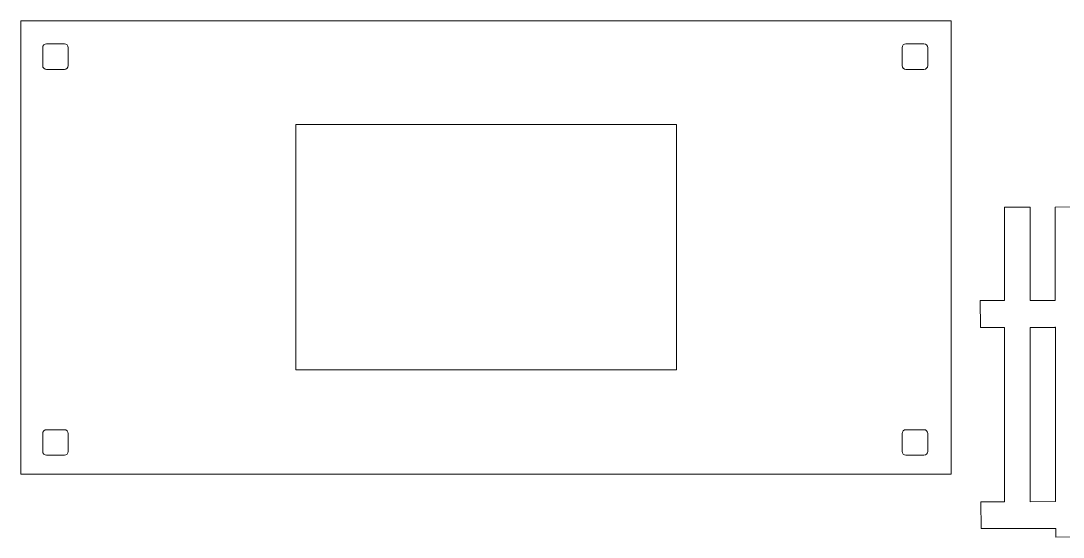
# Model space of a CAD drawing. Header units: centimetres. Extents: x -13.7 to 13.7, y -19.1 to 19.1.
# Drawn here: x -13.58 to -1.96, y 1.9 to 7.66 of the extents above; entities that cross this region are included whole.
import ezdxf

# ---------------------------------------------------------------- set-up
doc = ezdxf.new("R2010")
doc.units = ezdxf.units.CM
doc.header["$MEASUREMENT"] = 0
doc.layers.add('layer 1', color=7, linetype='Continuous')

msp = doc.modelspace()

# ---------------------------------------------------------------- linework, layer by layer
at = {"layer": 'layer 1', "color": 1, "lineweight": 9}
for points, knots in [([(-13.58053, 7.66186), (-13.58053, 7.66186), (-3.21132, 7.66186), (-3.21132, 7.66186), (-3.21132, 7.66186), (-3.21132, 7.66186), (-3.21132, 2.60604), (-3.21132, 2.60604), (-3.21132, 2.60604), (-3.21132, 2.60604), (-13.58053, 2.60604), (-13.58053, 2.60604), (-13.58053, 2.60604), (-13.58053, 2.60604), (-13.58053, 7.66186), (-13.58053, 7.66186)], [0, 0, 0, 0, 0.2, 0.2, 0.2, 0.2, 0.4, 0.4, 0.4, 0.4, 0.6, 0.6, 0.6, 0.6, 1, 1, 1, 1]), ([(-13.09487, 7.40515), (-13.09487, 7.40515), (-13.29446, 7.40515), (-13.29446, 7.40515), (-13.29446, 7.40515), (-13.31812, 7.40515), (-13.33707, 7.38612), (-13.33707, 7.36252), (-13.33707, 7.36252), (-13.33707, 7.36252), (-13.33707, 7.16293), (-13.33707, 7.16293), (-13.33707, 7.16293), (-13.33707, 7.13925), (-13.31812, 7.12021), (-13.29446, 7.12021), (-13.29446, 7.12021), (-13.29446, 7.12021), (-13.09487, 7.12021), (-13.09487, 7.12021), (-13.09487, 7.12021), (-13.07119, 7.12021), (-13.05215, 7.13925), (-13.05215, 7.16293), (-13.05215, 7.16293), (-13.05215, 7.16293), (-13.05215, 7.36252), (-13.05215, 7.36252), (-13.05215, 7.36252), (-13.05215, 7.38612), (-13.07119, 7.40515), (-13.09487, 7.40515)], [0, 0, 0, 0, 0.11111111, 0.11111111, 0.11111111, 0.11111111, 0.22222222, 0.22222222, 0.22222222, 0.22222222, 0.33333333, 0.33333333, 0.33333333, 0.33333333, 0.44444444, 0.44444444, 0.44444444, 0.44444444, 0.55555556, 0.55555556, 0.55555556, 0.55555556, 0.66666667, 0.66666667, 0.66666667, 0.66666667, 0.77777778, 0.77777778, 0.77777778, 0.77777778, 1, 1, 1, 1]), ([(-3.51472, 7.40515), (-3.51472, 7.40515), (-3.71431, 7.40515), (-3.71431, 7.40515), (-3.71431, 7.40515), (-3.73799, 7.40515), (-3.75703, 7.38612), (-3.75703, 7.36252), (-3.75703, 7.36252), (-3.75703, 7.36252), (-3.75703, 7.16293), (-3.75703, 7.16293), (-3.75703, 7.16293), (-3.75703, 7.13925), (-3.73799, 7.12021), (-3.71431, 7.12021), (-3.71431, 7.12021), (-3.71431, 7.12021), (-3.51472, 7.12021), (-3.51472, 7.12021), (-3.51472, 7.12021), (-3.49112, 7.12021), (-3.472, 7.13925), (-3.472, 7.16293), (-3.472, 7.16293), (-3.472, 7.16293), (-3.472, 7.36252), (-3.472, 7.36252), (-3.472, 7.36252), (-3.472, 7.38612), (-3.49112, 7.40515), (-3.51472, 7.40515)], [0, 0, 0, 0, 0.11111111, 0.11111111, 0.11111111, 0.11111111, 0.22222222, 0.22222222, 0.22222222, 0.22222222, 0.33333333, 0.33333333, 0.33333333, 0.33333333, 0.44444444, 0.44444444, 0.44444444, 0.44444444, 0.55555556, 0.55555556, 0.55555556, 0.55555556, 0.66666667, 0.66666667, 0.66666667, 0.66666667, 0.77777778, 0.77777778, 0.77777778, 0.77777778, 1, 1, 1, 1]), ([(-10.51619, 6.50608), (-10.51619, 6.50608), (-6.2724, 6.50608), (-6.2724, 6.50608), (-6.2724, 6.50608), (-6.2724, 6.50608), (-6.2724, 3.77062), (-6.2724, 3.77062), (-6.2724, 3.77062), (-6.2724, 3.77062), (-10.51619, 3.77062), (-10.51619, 3.77062), (-10.51619, 3.77062), (-10.51619, 3.77062), (-10.51619, 6.50608), (-10.51619, 6.50608)], [0, 0, 0, 0, 0.2, 0.2, 0.2, 0.2, 0.4, 0.4, 0.4, 0.4, 0.6, 0.6, 0.6, 0.6, 1, 1, 1, 1]), ([(3.72305, 1.99866), (3.72305, 1.99866), (3.72305, 2.29856), (3.72305, 2.29856), (3.72305, 2.29856), (3.72305, 2.29856), (3.45309, 2.29856), (3.45309, 2.29856), (3.45309, 2.29856), (3.45309, 2.29856), (3.45309, 4.24194), (3.45309, 4.24194), (3.45309, 4.24194), (3.45309, 4.24194), (3.72305, 4.24194), (3.72305, 4.24194), (3.72305, 4.24194), (3.72305, 4.24194), (3.72305, 4.54187), (3.72305, 4.54187), (3.72305, 4.54187), (3.72305, 4.54187), (3.45309, 4.54187), (3.45309, 4.54187), (3.45309, 4.54187), (3.45309, 4.54187), (3.45309, 5.5856), (3.45309, 5.5856), (3.45309, 5.5856), (3.45309, 5.5856), (3.16814, 5.5856), (3.16814, 5.5856), (3.16814, 5.5856), (3.16814, 5.5856), (3.16814, 4.54187), (3.16814, 4.54187), (3.16814, 4.54187), (3.16814, 4.54187), (2.88678, 4.54187), (2.88678, 4.54187), (2.88678, 4.54187), (2.88678, 4.54187), (2.88507, 5.59358), (2.88507, 5.59358), (2.88507, 5.59358), (2.88507, 5.59358), (-2.05121, 5.5856), (-2.05121, 5.5856), (-2.05121, 5.5856), (-2.05121, 5.5856), (-2.04949, 4.54357), (-2.04949, 4.54357), (-2.04949, 4.54357), (-2.05129, 4.54366), (-2.05283, 4.5438), (-2.0547, 4.54397), (-2.0547, 4.54397), (-2.0547, 4.54397), (-2.33077, 4.54366), (-2.33077, 4.54366), (-2.33077, 4.54366), (-2.33077, 4.54366), (-2.33077, 5.5856), (-2.33077, 5.5856), (-2.33077, 5.5856), (-2.33077, 5.5856), (-2.6158, 5.5856), (-2.6158, 5.5856), (-2.6158, 5.5856), (-2.6158, 5.5856), (-2.6158, 4.54333), (-2.6158, 4.54333), (-2.6158, 4.54333), (-2.6158, 4.54333), (-2.88577, 4.54308), (-2.88577, 4.54308), (-2.88577, 4.54308), (-2.88577, 4.54308), (-2.88479, 4.24301), (-2.88479, 4.24301), (-2.88479, 4.24301), (-2.88479, 4.24301), (-2.6158, 4.2434), (-2.6158, 4.2434), (-2.6158, 4.2434), (-2.6158, 4.2434), (-2.6158, 2.30012), (-2.6158, 2.30012), (-2.6158, 2.30012), (-2.6158, 2.30012), (-2.87844, 2.2997), (-2.87844, 2.2997), (-2.87844, 2.2997), (-2.87844, 2.2997), (-2.87746, 1.9998), (-2.87746, 1.9998), (-2.87746, 1.9998), (-2.87746, 1.9998), (-2.6158, 2.00003), (-2.6158, 2.00003), (-2.6158, 2.00003), (-2.6158, 2.00003), (-2.33086, 2.00037), (-2.33086, 2.00037), (-2.33086, 2.00037), (-2.33086, 2.00037), (-2.04641, 2.00078), (-2.04641, 2.00078), (-2.04641, 2.00078), (-2.04608, 2.00085), (-2.04574, 2.00093), (-2.04543, 2.00101), (-2.04543, 2.00101), (-2.04543, 2.00101), (-2.04437, 1.90493), (-2.04437, 1.90493), (-2.04437, 1.90493), (-2.04437, 1.90493), (2.89191, 1.91299), (2.89191, 1.91299), (2.89191, 1.91299), (2.89191, 1.91299), (2.89085, 1.99866), (2.89085, 1.99866), (2.89085, 1.99866), (2.89085, 1.99866), (3.72305, 1.99866), (3.72305, 1.99866)], [0, 0, 0, 0, 0.03030303, 0.03030303, 0.03030303, 0.03030303, 0.06060606, 0.06060606, 0.06060606, 0.06060606, 0.09090909, 0.09090909, 0.09090909, 0.09090909, 0.12121212, 0.12121212, 0.12121212, 0.12121212, 0.15151515, 0.15151515, 0.15151515, 0.15151515, 0.18181818, 0.18181818, 0.18181818, 0.18181818, 0.21212121, 0.21212121, 0.21212121, 0.21212121, 0.24242424, 0.24242424, 0.24242424, 0.24242424, 0.27272727, 0.27272727, 0.27272727, 0.27272727, 0.3030303, 0.3030303, 0.3030303, 0.3030303, 0.33333333, 0.33333333, 0.33333333, 0.33333333, 0.36363636, 0.36363636, 0.36363636, 0.36363636, 0.39393939, 0.39393939, 0.39393939, 0.39393939, 0.42424242, 0.42424242, 0.42424242, 0.42424242, 0.45454545, 0.45454545, 0.45454545, 0.45454545, 0.48484848, 0.48484848, 0.48484848, 0.48484848, 0.51515152, 0.51515152, 0.51515152, 0.51515152, 0.54545455, 0.54545455, 0.54545455, 0.54545455, 0.57575758, 0.57575758, 0.57575758, 0.57575758, 0.60606061, 0.60606061, 0.60606061, 0.60606061, 0.63636364, 0.63636364, 0.63636364, 0.63636364, 0.66666667, 0.66666667, 0.66666667, 0.66666667, 0.6969697, 0.6969697, 0.6969697, 0.6969697, 0.72727273, 0.72727273, 0.72727273, 0.72727273, 0.75757576, 0.75757576, 0.75757576, 0.75757576, 0.78787879, 0.78787879, 0.78787879, 0.78787879, 0.81818182, 0.81818182, 0.81818182, 0.81818182, 0.84848485, 0.84848485, 0.84848485, 0.84848485, 0.87878788, 0.87878788, 0.87878788, 0.87878788, 0.90909091, 0.90909091, 0.90909091, 0.90909091, 0.93939394, 0.93939394, 0.93939394, 0.93939394, 1, 1, 1, 1]), ([(-2.33077, 2.30035), (-2.33077, 2.30035), (-2.33077, 4.24366), (-2.33077, 4.24366), (-2.33077, 4.24366), (-2.33077, 4.24366), (-2.05372, 4.24407), (-2.05372, 4.24407), (-2.05372, 4.24407), (-2.05218, 4.24455), (-2.05056, 4.2448), (-2.04902, 4.2452), (-2.04902, 4.2452), (-2.04902, 4.2452), (-2.04583, 2.30077), (-2.04583, 2.30077), (-2.04583, 2.30077), (-2.04641, 2.30068), (-2.04689, 2.30077), (-2.04739, 2.30068), (-2.04739, 2.30068), (-2.04739, 2.30068), (-2.33077, 2.30035), (-2.33077, 2.30035)], [0, 0, 0, 0, 0.14285714, 0.14285714, 0.14285714, 0.14285714, 0.28571429, 0.28571429, 0.28571429, 0.28571429, 0.42857143, 0.42857143, 0.42857143, 0.42857143, 0.57142857, 0.57142857, 0.57142857, 0.57142857, 0.71428571, 0.71428571, 0.71428571, 0.71428571, 1, 1, 1, 1]), ([(-13.09487, 3.10336), (-13.09487, 3.10336), (-13.29446, 3.10336), (-13.29446, 3.10336), (-13.29446, 3.10336), (-13.31812, 3.10336), (-13.33707, 3.0843), (-13.33707, 3.06063), (-13.33707, 3.06063), (-13.33707, 3.06063), (-13.33707, 2.86113), (-13.33707, 2.86113), (-13.33707, 2.86113), (-13.33707, 2.83745), (-13.31812, 2.81841), (-13.29446, 2.81841), (-13.29446, 2.81841), (-13.29446, 2.81841), (-13.09487, 2.81841), (-13.09487, 2.81841), (-13.09487, 2.81841), (-13.07119, 2.81841), (-13.05215, 2.83745), (-13.05215, 2.86113), (-13.05215, 2.86113), (-13.05215, 2.86113), (-13.05215, 3.06063), (-13.05215, 3.06063), (-13.05215, 3.06063), (-13.05215, 3.0843), (-13.07119, 3.10336), (-13.09487, 3.10336)], [0, 0, 0, 0, 0.11111111, 0.11111111, 0.11111111, 0.11111111, 0.22222222, 0.22222222, 0.22222222, 0.22222222, 0.33333333, 0.33333333, 0.33333333, 0.33333333, 0.44444444, 0.44444444, 0.44444444, 0.44444444, 0.55555556, 0.55555556, 0.55555556, 0.55555556, 0.66666667, 0.66666667, 0.66666667, 0.66666667, 0.77777778, 0.77777778, 0.77777778, 0.77777778, 1, 1, 1, 1]), ([(-3.51472, 3.10336), (-3.51472, 3.10336), (-3.71431, 3.10336), (-3.71431, 3.10336), (-3.71431, 3.10336), (-3.73799, 3.10336), (-3.75703, 3.0843), (-3.75703, 3.06063), (-3.75703, 3.06063), (-3.75703, 3.06063), (-3.75703, 2.86113), (-3.75703, 2.86113), (-3.75703, 2.86113), (-3.75703, 2.83745), (-3.73799, 2.81841), (-3.71431, 2.81841), (-3.71431, 2.81841), (-3.71431, 2.81841), (-3.51472, 2.81841), (-3.51472, 2.81841), (-3.51472, 2.81841), (-3.49112, 2.81841), (-3.472, 2.83745), (-3.472, 2.86113), (-3.472, 2.86113), (-3.472, 2.86113), (-3.472, 3.06063), (-3.472, 3.06063), (-3.472, 3.06063), (-3.472, 3.0843), (-3.49112, 3.10336), (-3.51472, 3.10336)], [0, 0, 0, 0, 0.11111111, 0.11111111, 0.11111111, 0.11111111, 0.22222222, 0.22222222, 0.22222222, 0.22222222, 0.33333333, 0.33333333, 0.33333333, 0.33333333, 0.44444444, 0.44444444, 0.44444444, 0.44444444, 0.55555556, 0.55555556, 0.55555556, 0.55555556, 0.66666667, 0.66666667, 0.66666667, 0.66666667, 0.77777778, 0.77777778, 0.77777778, 0.77777778, 1, 1, 1, 1])]:
    msp.add_open_spline(points, degree=3, knots=knots, dxfattribs=at)

doc.saveas('drawing.dxf')
